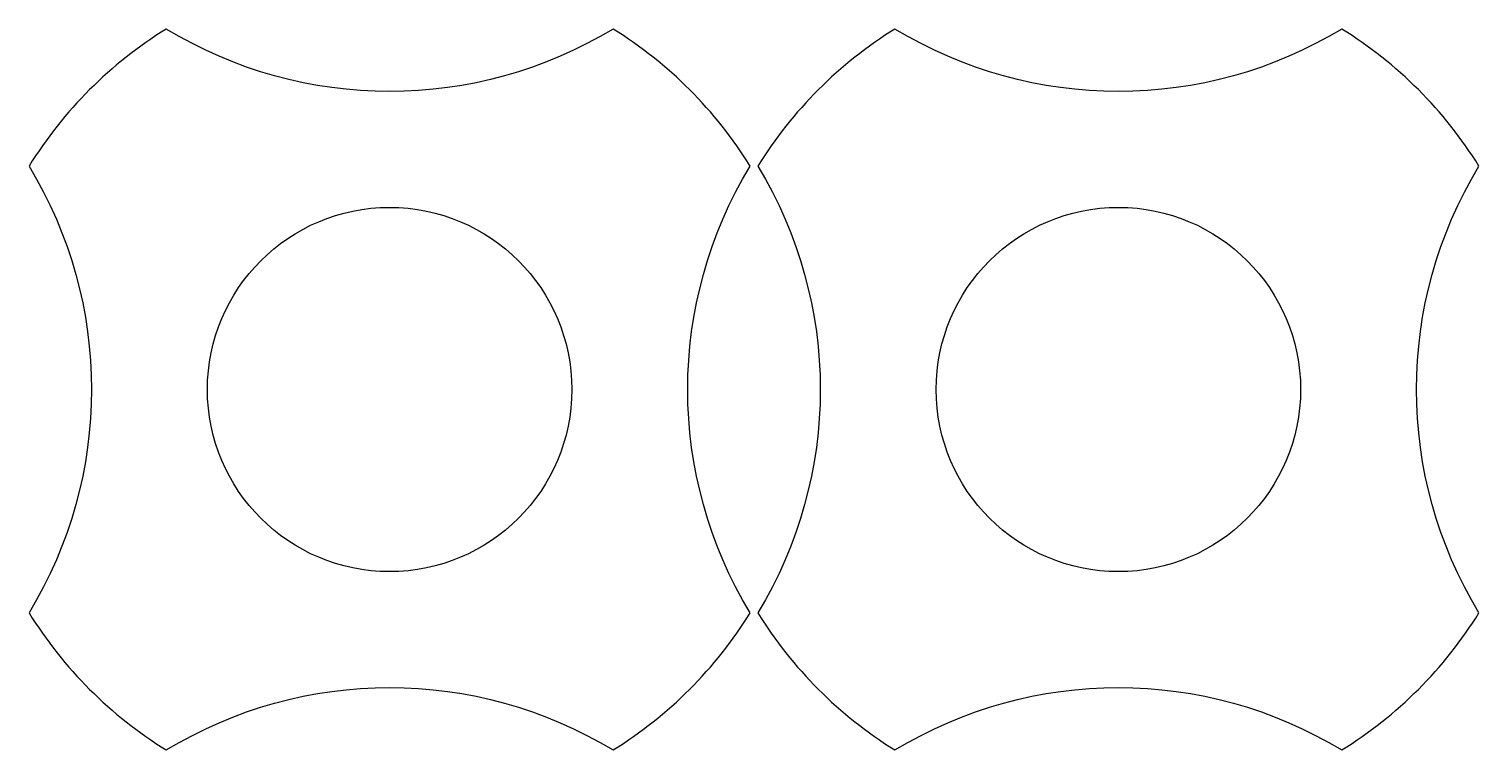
# Model space of a CAD drawing. Extents: x -5.4 to 16.4, y 52.6 to 63.4.
import ezdxf

# ---------------------------------------------------------------- set-up
doc = ezdxf.new("R2010")
doc.units = 0
doc.layers.add('DEFAULT', color=7, linetype='CONTINUOUS')

msp = doc.modelspace()

# ---------------------------------------------------------------- linework, layer by layer
at = {"layer": 'DEFAULT'}
for points in [[(3.372, 63.443, -0.279693), (-3.372, 63.443, 0.115886), (-5.443, 61.372, -0.279693), (-5.443, 54.628, 0.115886), (-3.372, 52.557, -0.279693), (3.372, 52.557, 0.115886), (5.443, 54.628, -0.279693), (5.443, 61.372, 0.115886), (3.372, 63.443)], [(14.372, 63.443, -0.279693), (7.628, 63.443, 0.115886), (5.557, 61.372, -0.279693), (5.557, 54.628, 0.115886), (7.628, 52.557, -0.279693), (14.372, 52.557, 0.115886), (16.443, 54.628, -0.279693), (16.443, 61.372, 0.115886), (14.372, 63.443)]]:
    msp.add_lwpolyline(points, format="xyb", dxfattribs=at)
for centre in [(0, 58), (11, 58)]:
    msp.add_circle(centre, 2.75, dxfattribs=at)

doc.saveas('drawing.dxf')
